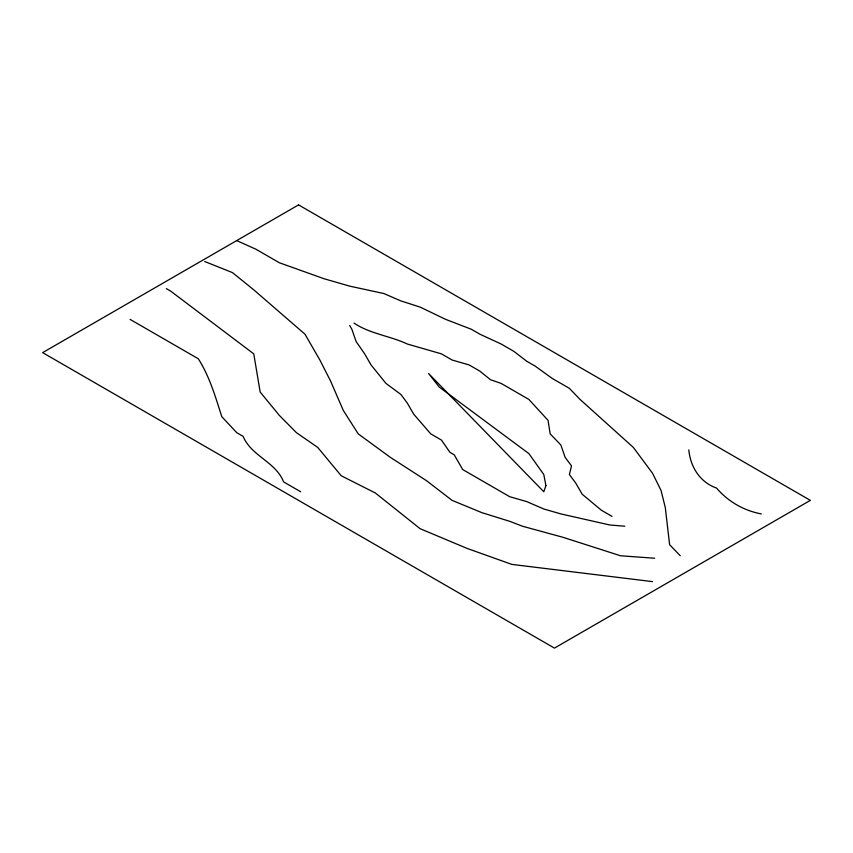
<?xml version="1.0" encoding="UTF-8"?>
<svg xmlns="http://www.w3.org/2000/svg" width="853" height="853" viewBox="0 0 853 853"><rect width="100%" height="100%" fill="white"/><g stroke="black" fill="none" stroke-linecap="round" stroke-linejoin="round"><path stroke-width="1.28" d="M624.822 526.226L609.895 525L560.847 513.911L543.787 508.985L526.727 501.607L509.667 496.681L462.752 469.587L454.222 454.82L449.957 452.357L441.427 440.041L430.765 433.889L413.705 414.185L407.307 403.106L400.91 394.491L385.982 383.413L371.055 364.945L364.657 353.856L356.127 341.552L351.862 329.237L349.73 325.547M654.677 558.235L620.558 555.772L562.98 537.305L522.462 526.226L509.667 521.3L481.945 512.685L452.09 500.37L426.5 480.676L390.247 457.283L358.26 433.889L343.332 410.496L330.537 380.95L319.875 360.019L304.947 334.163L253.767 289.839L232.442 272.597L204.72 261.519M652.545 581.629L511.8 564.387L467.017 548.383L420.102 528.689L375.32 492.981L341.2 475.75L317.742 447.43L296.417 432.652L279.357 415.422L260.165 392.028L253.767 353.856L170.6 291.065L166.335 288.613M761.302 513.911C743.837 510.648 728.078 501.553 716.52 488.055C699.961 482.297 690.418 466.847 688.797 449.894M236.707 240.589L255.9 249.215L279.357 262.756L324.14 278.76L349.73 286.15L383.85 293.528L400.91 300.917L420.102 307.08L445.692 319.385L471.282 329.237L479.812 334.163L501.137 344.015L513.933 351.393L526.727 361.245L535.257 366.172L552.317 378.487L569.377 388.328L580.04 399.417L633.352 447.43L652.545 473.287L661.075 490.518L665.34 507.759L669.605 544.694L680.267 555.772M353.995 323.084C370.074 333.928 390.173 335.89 407.307 344.015L441.427 353.856L452.09 360.019L469.15 364.945L479.812 371.098L490.475 379.713L501.137 383.413L528.86 399.417L548.053 420.348L550.185 433.889L560.847 444.967L565.112 457.283L571.51 465.898L569.377 474.513L575.775 483.139L582.172 494.218L601.365 510.222L612.027 516.374M130.082 319.385L198.322 358.782C209.561 376.45 215.468 396.89 221.78 416.648L236.707 432.652L243.105 436.352C251.443 456.312 275.615 461.654 283.623 481.902L300.683 491.754M545.92 485.602L543.787 491.754L428.632 373.561L439.295 387.102L528.86 453.583L543.787 474.513L545.92 485.602M298.55 204.891L42.65 352.63L554.45 648.109L810.35 500.37L298.55 204.891"/></g></svg>
